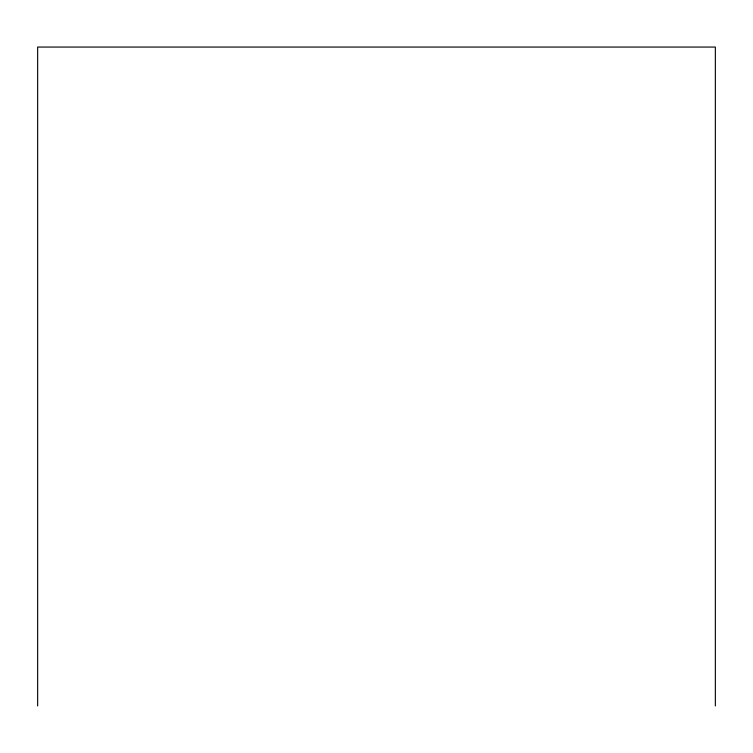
<?xml version="1.0" encoding="UTF-8"?>
<svg xmlns="http://www.w3.org/2000/svg" width="753" height="753" viewBox="0 0 753 753"><rect width="100%" height="100%" fill="white"/><g stroke="black" fill="none" stroke-linecap="round" stroke-linejoin="round"><path stroke-width="1.13" d="M715.35 705.938L715.35 47.062L37.65 47.062L37.65 705.938"/></g></svg>
